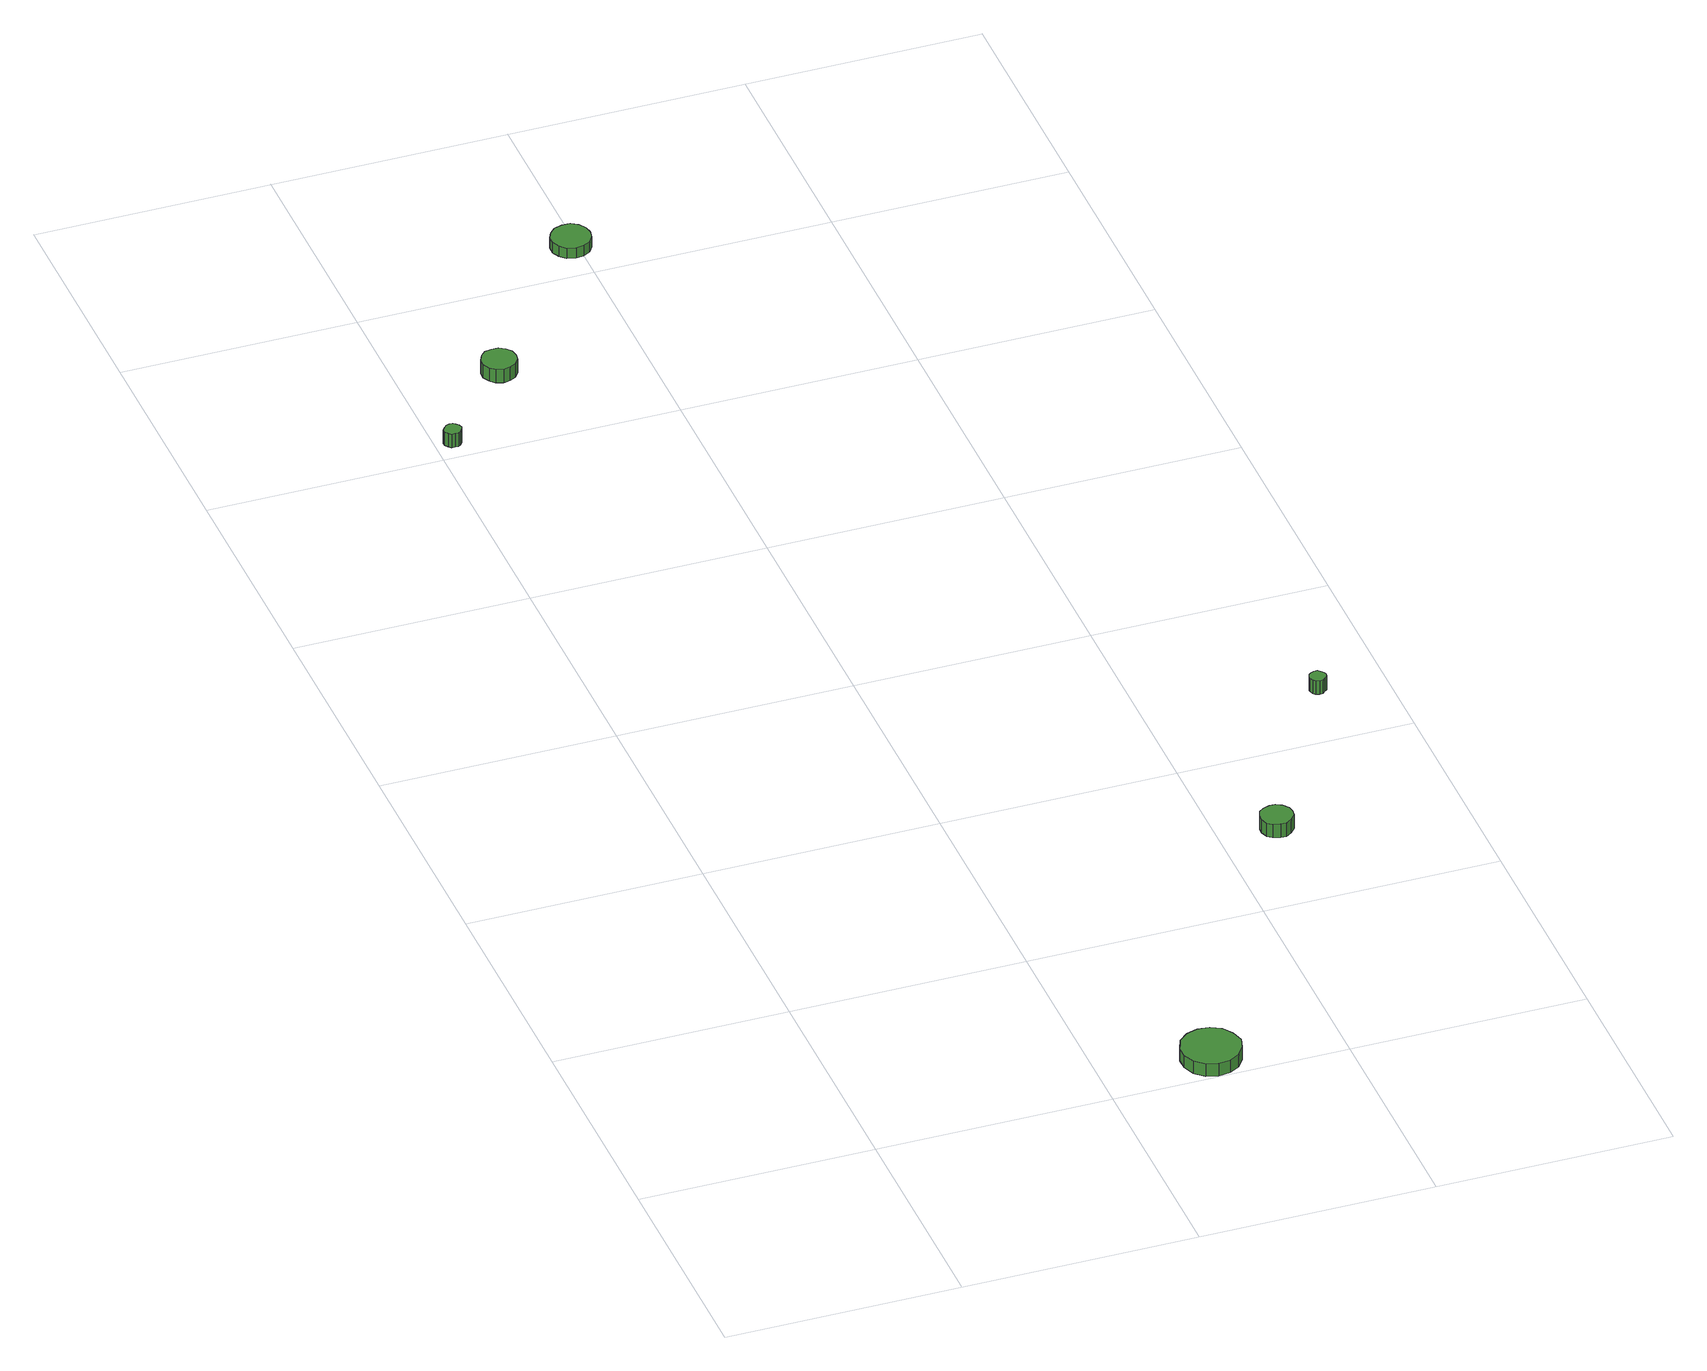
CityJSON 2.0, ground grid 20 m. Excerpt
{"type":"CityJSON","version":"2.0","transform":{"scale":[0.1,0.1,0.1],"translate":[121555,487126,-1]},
"CityObjects":{
"tree1":{"type":"SolitaryVegetationObject","attributes":{"function":"something"},"geometry":[{"type":"MultiSurface","lod":"1","boundaries":[[[0,1,2,3,4,5,6,7,8,9,10,11,12,13,14]],[[15,16,17,18,19,20,21,22,23,24,25,26,27,28,29]],[[0,29,28,1]],[[1,28,27,2]],[[2,27,26,3]],[[3,26,25,4]],[[4,25,24,5]],[[5,24,23,6]],[[6,23,22,7]],[[7,22,21,8]],[[8,21,20,9]],[[9,20,19,10]],[[10,19,18,11]],[[11,18,17,12]],[[12,17,16,13]],[[13,16,15,14]],[[14,15,29,0]]]}]},
"tree2":{"type":"SolitaryVegetationObject","attributes":{"function":"something"},"geometry":[{"type":"MultiSurface","lod":"1","boundaries":[[[30,31,32,33,34,35,36,37,38,39,40,41,42,43,44]],[[45,46,47,48,49,50,51,52,53,54,55,56,57,58,59]],[[30,59,58,31]],[[31,58,57,32]],[[32,57,56,33]],[[33,56,55,34]],[[34,55,54,35]],[[35,54,53,36]],[[36,53,52,37]],[[37,52,51,38]],[[38,51,50,39]],[[39,50,49,40]],[[40,49,48,41]],[[41,48,47,42]],[[42,47,46,43]],[[43,46,45,44]],[[44,45,59,30]]]}]},
"tree3":{"type":"SolitaryVegetationObject","attributes":{"function":"something"},"geometry":[{"type":"MultiSurface","lod":"1","boundaries":[[[60,61,62,63,64,65,66,67,68,69,70,71,72,73,74]],[[75,76,77,78,79,80,81,82,83,84,85,86,87,88,89]],[[60,89,88,61]],[[61,88,87,62]],[[62,87,86,63]],[[63,86,85,64]],[[64,85,84,65]],[[65,84,83,66]],[[66,83,82,67]],[[67,82,81,68]],[[68,81,80,69]],[[69,80,79,70]],[[70,79,78,71]],[[71,78,77,72]],[[72,77,76,73]],[[73,76,75,74]],[[74,75,89,60]]]}]},
"tree4":{"type":"SolitaryVegetationObject","attributes":{"function":"something"},"geometry":[{"type":"MultiSurface","lod":"1","boundaries":[[[90,91,92,93,94,95,96,97,98,99,100,101,102,103,104]],[[105,106,107,108,109,110,111,112,113,114,115,116,117,118,119]],[[90,119,118,91]],[[91,118,117,92]],[[92,117,116,93]],[[93,116,115,94]],[[94,115,114,95]],[[95,114,113,96]],[[96,113,112,97]],[[97,112,111,98]],[[98,111,110,99]],[[99,110,109,100]],[[100,109,108,101]],[[101,108,107,102]],[[102,107,106,103]],[[103,106,105,104]],[[104,105,119,90]]]}]},
"tree5":{"type":"SolitaryVegetationObject","attributes":{"function":"something"},"geometry":[{"type":"MultiSurface","lod":"1","boundaries":[[[120,121,122,123,124,125,126,127,128,129,130,131,132,133,134]],[[135,136,137,138,139,140,141,142,143,144,145,146,147,148,149]],[[120,149,148,121]],[[121,148,147,122]],[[122,147,146,123]],[[123,146,145,124]],[[124,145,144,125]],[[125,144,143,126]],[[126,143,142,127]],[[127,142,141,128]],[[128,141,140,129]],[[129,140,139,130]],[[130,139,138,131]],[[131,138,137,132]],[[132,137,136,133]],[[133,136,135,134]],[[134,135,149,120]]]}]},
"tree6":{"type":"SolitaryVegetationObject","attributes":{"function":"something"},"geometry":[{"type":"MultiSurface","lod":"1","boundaries":[[[150,151,152,153,154,155,156,157,158,159,160,161,162,163,164]],[[165,166,167,168,169,170,171,172,173,174,175,176,177,178,179]],[[150,179,178,151]],[[151,178,177,152]],[[152,177,176,153]],[[153,176,175,154]],[[154,175,174,155]],[[155,174,173,156]],[[156,173,172,157]],[[157,172,171,158]],[[158,171,170,159]],[[159,170,169,160]],[[160,169,168,161]],[[161,168,167,162]],[[162,167,166,163]],[[163,166,165,164]],[[164,165,179,150]]]}]}
},
"vertices":[
[318,26,18],[315,36,18],[309,45,18],[300,50,18],[290,51,18],[280,48,18],[272,41,18],[268,31,18],[268,21,18],[272,11,18],[280,4,18],[290,1,18],[300,2,18],[309,7,18],[315,16,18],[315,16,6],[309,7,6],[300,2,6],[290,1,6],[280,4,6],[272,11,6],[268,21,6],[268,31,6],[272,41,6],[280,48,6],[290,51,6],[300,50,6],[309,45,6],[315,36,6],[318,26,6],
[20,1013,25],[19,1016,25],[17,1018,25],[15,1020,25],[12,1020,25],[9,1019,25],[7,1017,25],[5,1014,25],[5,1011,25],[7,1008,25],[9,1006,25],[12,1006,25],[15,1006,25],[17,1007,25],[19,1010,25],[19,1010,12],[17,1007,12],[15,1006,12],[12,1006,12],[9,1006,12],[7,1008,12],[5,1011,12],[5,1014,12],[7,1017,12],[9,1019,12],[12,1020,12],[15,1020,12],[17,1018,12],[19,1016,12],[20,1013,12],
[97,1098,19],[96,1104,19],[92,1109,19],[87,1112,19],[81,1112,19],[75,1111,19],[71,1107,19],[68,1101,19],[68,1095,19],[71,1089,19],[75,1085,19],[81,1083,19],[87,1084,19],[92,1087,19],[96,1092,19],[96,1092,6],[92,1087,6],[87,1084,6],[81,1083,6],[75,1085,6],[71,1089,6],[68,1095,6],[68,1101,6],[71,1107,6],[75,1111,6],[81,1112,6],[87,1112,6],[92,1109,6],[96,1104,6],[97,1098,6],
[460,297,24],[459,302,24],[455,307,24],[450,310,24],[445,310,24],[439,308,24],[435,305,24],[433,299,24],[433,294,24],[435,288,24],[439,285,24],[445,283,24],[450,283,24],[455,286,24],[459,291,24],[459,291,11],[455,286,11],[450,283,11],[445,283,11],[439,285,11],[435,288,11],[433,294,11],[433,299,11],[435,305,11],[439,308,11],[445,310,11],[450,310,11],[455,307,11],[459,302,11],[460,297,11],
[211,1240,16],[210,1246,16],[206,1252,16],[200,1256,16],[193,1256,16],[186,1254,16],[181,1249,16],[178,1243,16],[178,1236,16],[181,1230,16],[186,1225,16],[193,1223,16],[200,1224,16],[206,1227,16],[210,1233,16],[210,1233,6],[206,1227,6],[200,1224,6],[193,1223,6],[186,1225,6],[181,1230,6],[178,1236,6],[178,1243,6],[181,1249,6],[186,1254,6],[193,1256,6],[200,1256,6],[206,1252,6],[210,1246,6],[211,1240,6],
[546,455,30],[545,458,30],[543,460,30],[541,462,30],[538,462,30],[535,461,30],[533,459,30],[532,456,30],[532,454,30],[533,451,30],[535,449,30],[538,448,30],[541,448,30],[543,450,30],[545,452,30],[545,452,17],[543,450,17],[541,448,17],[538,448,17],[535,449,17],[533,451,17],[532,454,17],[532,456,17],[533,459,17],[535,461,17],[538,462,17],[541,462,17],[543,460,17],[545,458,17],[546,455,17]
]}
